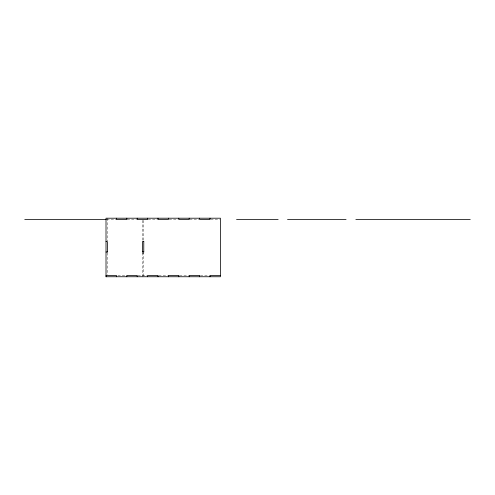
<?xml version="1.0" encoding="UTF-8"?>
<svg xmlns="http://www.w3.org/2000/svg" width="495" height="495" viewBox="0 0 495 495"><rect width="100%" height="100%" fill="white"/><g stroke="black" fill="none" stroke-linecap="round" stroke-linejoin="round"><path stroke-width="0.37" stroke-dasharray="2.48 1.86" d="M106.753 219.551L116.047 219.551M127.215 219.551L136.472 219.551M148.166 219.551L157.416 219.551M169.179 219.551L177.878 219.551M189.684 219.551L198.872 219.551M210.752 219.551L219.662 219.551M142.411 253.353L143.81 253.353M117.897 275.399L125.322 275.399M137.95 275.399L146.867 275.399M158.753 275.399L167.663 275.399M179.549 275.399L188.465 275.399M200.351 275.399L209.267 275.399M143.779 220.355L143.779 240.867M143.779 252.029L143.779 276.798M142.43 220.355L142.43 240.867M142.43 252.784L142.43 276.798M107.415 218.202L107.372 240.867M107.372 252.784L107.372 274.694"/><path stroke-width="0.74" d="M24.75 219.551L106.332 219.551M236.548 219.551L278.153 219.551M287.521 219.551L346.073 219.551M355.849 219.551L470.25 219.551M106.01 241.597L107.415 241.597L107.372 252.029M143.81 241.597L142.411 241.597L142.43 252.029M106.01 251.998L107.415 251.998M142.411 251.998L143.81 251.998M106.01 275.399L116.412 275.399L116.412 276.748M220.405 275.399L210.01 275.399L210.01 276.748M106.01 276.748L220.405 276.748L220.405 218.202L106.01 218.202L106.017 276.798M210.01 218.202L210.01 219.551L199.609 219.551L199.609 218.202M199.609 276.748L199.609 275.399L189.208 275.399L189.208 276.748M189.208 218.202L189.208 219.551L178.806 219.551L178.806 218.202M178.806 276.748L178.806 275.399L168.405 275.399L168.405 276.748M168.405 218.202L168.405 219.551L158.01 219.551L158.01 218.202M158.01 276.748L158.01 275.399L147.609 275.399L147.609 276.748M147.609 218.202L147.609 219.551L137.208 219.551L137.208 218.202M143.779 241.498L143.779 252.029M137.208 276.748L137.208 275.399L126.807 275.399L126.807 276.748M126.807 218.202L126.807 219.551L116.412 219.551L116.412 218.202"/></g></svg>
